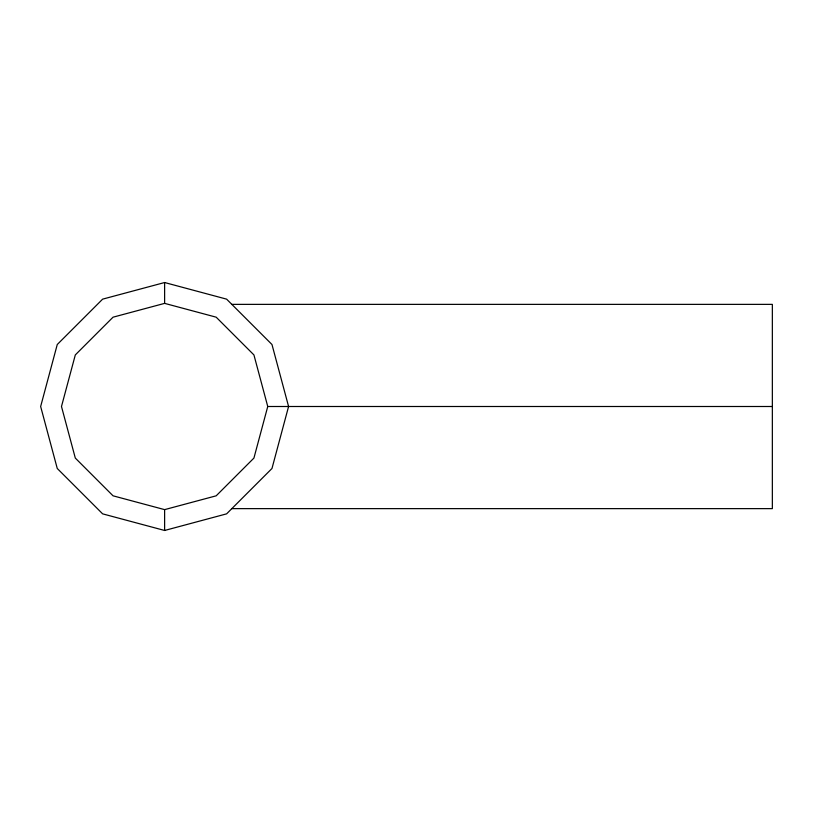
<?xml version="1.0" encoding="UTF-8"?>
<svg xmlns="http://www.w3.org/2000/svg" width="813" height="813" viewBox="0 0 813 813"><rect width="100%" height="100%" fill="white"/><g stroke="black" fill="none" stroke-linecap="round" stroke-linejoin="round"><path stroke-width="1.22" d="M267.751 406.5L253.93 458.065L216.187 495.818L164.622 509.629L113.048 495.818L75.304 458.065L61.483 406.5L75.304 354.935L113.048 317.182L164.622 303.371L216.187 317.182L253.93 354.935L267.751 406.5L772.35 406.5M164.622 282.528L102.631 299.143L57.256 344.519L40.65 406.5L57.256 468.481L102.631 513.857L164.622 530.472L226.603 513.857L271.979 468.481L288.585 406.5L271.979 344.519L226.603 299.143L164.622 282.528L164.622 303.371M231.827 304.367L772.35 304.367L772.35 508.633L231.827 508.633M164.622 509.629L164.622 530.472"/></g></svg>
